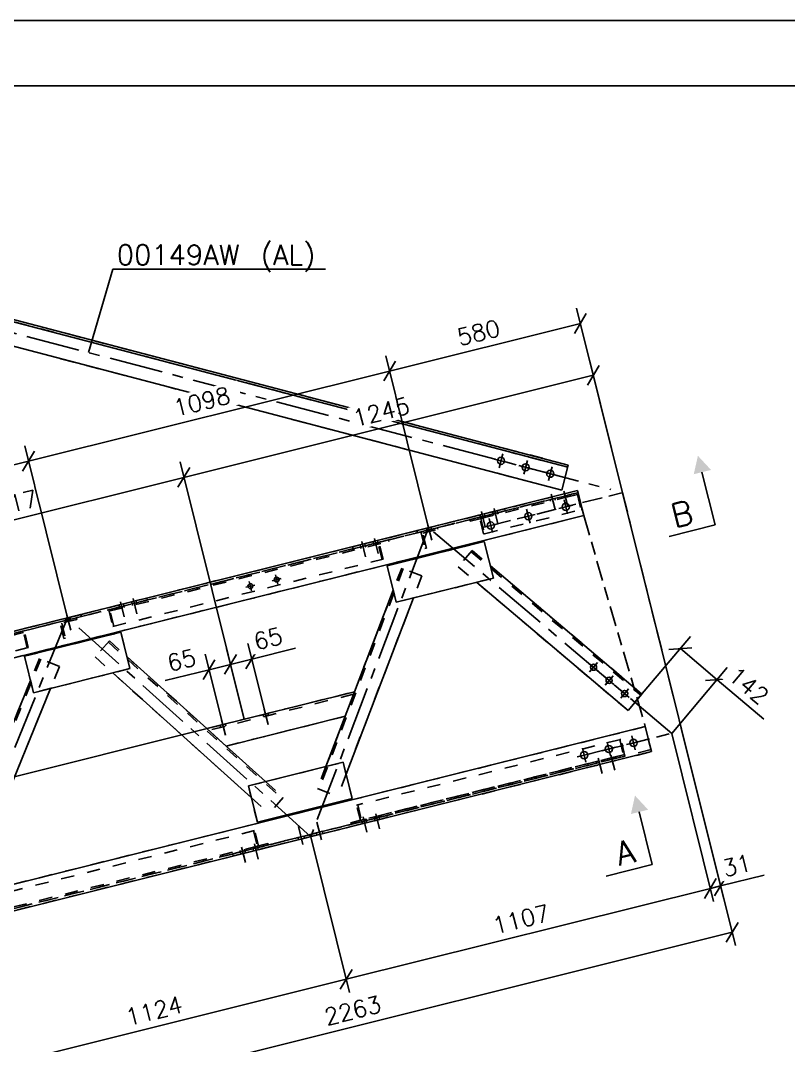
# Model space of a CAD drawing. Header units: millimetres. Extents: x 505 to 1346, y 20403 to 20997.
# Drawn here: x 1045.9 to 1159.2, y 20845.7 to 20996.8 of the extents above; entities that cross this region are included whole.
import ezdxf

# ---------------------------------------------------------------- set-up
doc = ezdxf.new("R2010")
doc.units = ezdxf.units.MM
for name, pattern in [('CENTER', [12.7, 7.9375, -1.5875, 1.5875, -1.5875]), ('DXK_LINE_DOT2', [3.9198, 1.9599, -1.9599]), ('DXK_LINE_DOT6', [6.9771, 2.979, -1.0191, 1.9599, -1.0191])]:
    doc.linetypes.add(name, pattern=pattern)
doc.styles.add('RomanS', font='ROMANS__.TTF', dxfattribs={"height": 0.2})

# ---------------------------------------------------------------- blocks, each defined once
blk = doc.blocks.new('Unknown-110200292-1058')
at = {"color": 5, "linetype": 'Continuous'}
blk.add_line((1346.07, 20996.85), (505.07, 20996.85), dxfattribs=at)
blk = doc.blocks.new('FORMATO_DET_A1-110200292-76346')
at = {"color": 2, "linetype": 'Continuous', "true_color": 0xffff00}
blk.add_line((505.07, 20996.85), (1346.07, 20996.85), dxfattribs=at)
at = {"color": 1, "linetype": 'Continuous', "true_color": 0xff0000}
blk.add_line((529.8, 20987.23), (1336.45, 20987.23), dxfattribs=at)
blk = doc.blocks.new('Part-110200292-1376 - 1090')
at = {"color": 7, "linetype": 'CENTER'}
blk.add_line((1052.88, 20908.77), (1034.19, 20862.89), dxfattribs=at)
at = {"color": 7, "linetype": 'DXK_LINE_DOT2'}
for p, q in [((1048.94, 20902.69), (1036.84, 20872.98)), ((1048.72, 20902.78), (1047.4, 20899.54)), ((1051.66, 20901.58), (1048.72, 20902.78)), ((1051.66, 20901.58), (1050.34, 20898.34)), ((1037.95, 20876.31), (1036.63, 20873.07)), ((1040.89, 20875.12), (1039.57, 20871.87)), ((1036.63, 20873.07), (1039.57, 20871.87))]:
    blk.add_line(p, q, dxfattribs=at)
at = {"color": 3, "linetype": 'Continuous'}
for p, q in [((1047.4, 20899.54), (1037.95, 20876.31)), ((1050.34, 20898.34), (1040.89, 20875.12))]:
    blk.add_line(p, q, dxfattribs=at)
blk = doc.blocks.new('Bolt-110200292-2469 - 1090')
at = {"color": 3, "linetype": 'Continuous'}
for p, q in [((1052.54, 20908.69), (1052.61, 20908.38)), ((1052.54, 20908.69), (1052.61, 20908.38)), ((1052.61, 20908.38), (1052.67, 20908.15)), ((1052.61, 20908.38), (1052.67, 20908.15)), ((1052.78, 20909.17), (1053.34, 20906.92)), ((1052.78, 20909.17), (1053.34, 20906.92)), ((1053.22, 20908.85), (1053.29, 20908.55)), ((1053.22, 20908.85), (1053.29, 20908.55)), ((1053.29, 20908.55), (1053.35, 20908.32)), ((1053.29, 20908.55), (1053.35, 20908.32))]:
    blk.add_line(p, q, dxfattribs=at)
blk = doc.blocks.new('Part-110200292-1377 - 1090')
at = {"color": 7, "linetype": 'CENTER'}
blk.add_line((1088.74, 20876.49), (1052.88, 20908.77), dxfattribs=at)
at = {"color": 7, "linetype": 'DXK_LINE_DOT2'}
for p, q in [((1059.05, 20905.35), (1056.92, 20902.99)), ((1058.89, 20905.18), (1084.54, 20882.09)), ((1059.05, 20905.35), (1061.65, 20903.01)), ((1056.92, 20902.99), (1059.54, 20900.63)), ((1073.41, 20892.43), (1076.26, 20889.86)), ((1082.09, 20884.61), (1084.69, 20882.27)), ((1079.97, 20882.25), (1082.57, 20879.91)), ((1084.69, 20882.27), (1082.57, 20879.91))]:
    blk.add_line(p, q, dxfattribs=at)
at = {"color": 3, "linetype": 'Continuous'}
for p, q in [((1061.65, 20903.01), (1073.41, 20892.43)), ((1059.54, 20900.63), (1079.97, 20882.25)), ((1076.26, 20889.86), (1082.09, 20884.61))]:
    blk.add_line(p, q, dxfattribs=at)
blk = doc.blocks.new('Part-110200292-1354 - 1090')
at = {"color": 3, "linetype": 'Continuous'}
for p, q in [((1128.1, 20927.52), (1028.23, 20902.62)), ((1129.02, 20923.83), (1128.1, 20927.52)), ((1029.15, 20898.93), (1129.02, 20923.83))]:
    blk.add_line(p, q, dxfattribs=at)
at = {"color": 7, "linetype": 'DXK_LINE_DOT2'}
for p, q in [((1028.3, 20902.32), (1128.17, 20927.22)), ((1028.23, 20902.62), (1029.15, 20898.93)), ((1029.37, 20902.58), (1029.3, 20902.89))]:
    blk.add_line(p, q, dxfattribs=at)
blk = doc.blocks.new('Part-110200292-1378 - 1090')
at = {"color": 7, "linetype": 'CENTER'}
blk.add_line((1106.14, 20922.05), (1088.74, 20876.49), dxfattribs=at)
at = {"color": 7, "linetype": 'DXK_LINE_DOT2'}
for p, q in [((1102.39, 20916.02), (1089.96, 20883.49)), ((1102.17, 20916.1), (1100.92, 20912.83)), ((1105.14, 20914.97), (1102.17, 20916.1)), ((1105.14, 20914.97), (1103.89, 20911.69)), ((1095.2, 20897.86), (1093.82, 20894.24)), ((1090.99, 20886.83), (1089.74, 20883.57)), ((1093.96, 20885.71), (1092.71, 20882.44)), ((1089.74, 20883.57), (1092.71, 20882.44))]:
    blk.add_line(p, q, dxfattribs=at)
at = {"color": 3, "linetype": 'Continuous'}
for p, q in [((1100.92, 20912.83), (1095.2, 20897.86)), ((1103.89, 20911.69), (1093.96, 20885.71)), ((1093.82, 20894.24), (1090.99, 20886.83))]:
    blk.add_line(p, q, dxfattribs=at)
blk = doc.blocks.new('Bolt-110200292-2466 - 1090')
at = {"color": 3, "linetype": 'Continuous'}
for p, q in [((1115.81, 20924.88), (1116.37, 20922.64)), ((1116.24, 20924.57), (1116.32, 20924.26)), ((1113.7, 20923.93), (1113.77, 20923.63)), ((1113.77, 20923.63), (1113.83, 20923.4)), ((1113.94, 20924.42), (1114.5, 20922.17)), ((1114.38, 20924.1), (1114.45, 20923.8)), ((1114.45, 20923.8), (1114.51, 20923.57)), ((1115.56, 20924.4), (1115.64, 20924.09)), ((1115.64, 20924.09), (1115.7, 20923.87)), ((1116.32, 20924.26), (1116.38, 20924.03))]:
    blk.add_line(p, q, dxfattribs=at)
blk = doc.blocks.new('Bolt-110200292-2462 - 1090')
at = {"color": 3, "linetype": 'Continuous'}
for p, q in [((1115.81, 20924.88), (1116.37, 20922.63)), ((1116.24, 20924.57), (1116.32, 20924.26)), ((1113.7, 20923.93), (1113.77, 20923.62)), ((1113.77, 20923.63), (1113.83, 20923.4)), ((1113.94, 20924.41), (1114.5, 20922.17)), ((1114.38, 20924.1), (1114.45, 20923.79)), ((1114.45, 20923.8), (1114.51, 20923.57)), ((1115.57, 20924.4), (1115.64, 20924.09)), ((1115.64, 20924.09), (1115.7, 20923.87)), ((1116.32, 20924.26), (1116.38, 20924.03))]:
    blk.add_line(p, q, dxfattribs=at)
blk = doc.blocks.new('Part-110200292-5611 - 1090')
at = {"color": 7, "linetype": 'DXK_LINE_DOT2'}
for p, q in [((1054.84, 20909.26), (1040.66, 20905.72)), ((1054.84, 20909.26), (1040.66, 20905.72)), ((1040.73, 20905.42), (1054.92, 20908.95)), ((1054.92, 20908.95), (1040.73, 20905.42)), ((1054.92, 20908.95), (1054.84, 20909.26)), ((1054.92, 20908.95), (1054.92, 20908.95)), ((1040.66, 20905.72), (1040.73, 20905.42)), ((1040.73, 20905.42), (1040.73, 20905.42))]:
    blk.add_line(p, q, dxfattribs=at)
blk = doc.blocks.new('Bolt-110200292-5612 - 1090')
at = {"color": 3, "linetype": 'Continuous'}
for p, q in [((1052.54, 20908.69), (1052.61, 20908.38)), ((1052.54, 20908.69), (1052.61, 20908.38)), ((1052.61, 20908.38), (1052.67, 20908.15)), ((1052.61, 20908.38), (1052.67, 20908.15)), ((1052.78, 20909.17), (1053.34, 20906.92)), ((1052.78, 20909.17), (1053.34, 20906.92)), ((1053.22, 20908.85), (1053.29, 20908.55)), ((1053.22, 20908.85), (1053.29, 20908.55)), ((1053.29, 20908.55), (1053.35, 20908.32)), ((1053.29, 20908.55), (1053.35, 20908.32))]:
    blk.add_line(p, q, dxfattribs=at)
blk = doc.blocks.new('Part-110200292-1379 - 1090')
at = {"color": 7, "linetype": 'CENTER'}
blk.add_line((1141.99, 20891.72), (1106.14, 20922.05), dxfattribs=at)
at = {"color": 7, "linetype": 'DXK_LINE_DOT2'}
for p, q in [((1112.56, 20918.69), (1110.51, 20916.27)), ((1112.41, 20918.51), (1137.45, 20897.34)), ((1112.56, 20918.69), (1115.24, 20916.43)), ((1110.51, 20916.27), (1113.19, 20914.01))]:
    blk.add_line(p, q, dxfattribs=at)
at = {"color": 3, "linetype": 'Continuous'}
for p, q in [((1115.24, 20916.43), (1137.6, 20897.52)), ((1113.19, 20914.01), (1135.55, 20895.09)), ((1137.6, 20897.52), (1135.55, 20895.09))]:
    blk.add_line(p, q, dxfattribs=at)
blk = doc.blocks.new('Bolt-110200292-2336 - 1090')
at = {"color": 3, "linetype": 'Continuous'}
for p, q in [((1126.12, 20926.15), (1126.29, 20925.47)), ((1120.59, 20924.77), (1120.76, 20924.09)), ((1125.36, 20924.88), (1126.03, 20925.05)), ((1126.63, 20924.11), (1126.46, 20924.79)), ((1127.39, 20925.39), (1126.71, 20925.22)), ((1115.06, 20923.39), (1115.23, 20922.71)), ((1119.82, 20923.5), (1120.5, 20923.67)), ((1121.1, 20922.73), (1120.93, 20923.41)), ((1121.86, 20924.01), (1121.18, 20923.84)), ((1114.29, 20922.12), (1114.97, 20922.29)), ((1115.57, 20921.35), (1115.4, 20922.03)), ((1116.33, 20922.63), (1115.65, 20922.46))]:
    blk.add_line(p, q, dxfattribs=at)
blk = doc.blocks.new('Part-110200292-2467 - 1090')
at = {"color": 7, "linetype": 'DXK_LINE_DOT2'}
for p, q in [((1040.66, 20905.72), (1064.55, 20911.68)), ((1064.55, 20911.68), (1040.66, 20905.72)), ((1040.73, 20905.42), (1064.62, 20911.37)), ((1040.73, 20905.42), (1064.62, 20911.37)), ((1064.55, 20911.68), (1064.55, 20911.68)), ((1064.55, 20911.68), (1064.62, 20911.37)), ((1040.66, 20905.72), (1040.66, 20905.72)), ((1040.66, 20905.72), (1040.73, 20905.42))]:
    blk.add_line(p, q, dxfattribs=at)
blk = doc.blocks.new('Part-110200292-1394 - 1090')
at = {"color": 7, "linetype": 'DXK_LINE_DOT2'}
for p, q in [((1080.47, 20877.38), (1039.67, 20867.2)), ((1080.32, 20877.34), (1080.94, 20874.88)), ((1081.02, 20875.14), (1080.47, 20877.38)), ((1080.94, 20874.88), (1040.29, 20864.74)), ((1081.02, 20875.14), (1040.37, 20865)), ((1080.94, 20874.88), (1082.49, 20875.27)), ((1082.49, 20875.27), (1080.94, 20874.88)), ((1082.43, 20875.49), (1081.02, 20875.14)), ((1082.43, 20875.49), (1081.02, 20875.14)), ((1082.49, 20875.27), (1082.43, 20875.49)), ((1040.29, 20864.74), (1039.67, 20867.2)), ((1040.37, 20865), (1039.82, 20867.24)), ((1041.84, 20865.13), (1040.29, 20864.74)), ((1040.37, 20865), (1041.78, 20865.35)), ((1041.78, 20865.35), (1041.84, 20865.13))]:
    blk.add_line(p, q, dxfattribs=at)
blk = doc.blocks.new('Part-110200292-1395 - 1090')
at = {"color": 7, "linetype": 'DXK_LINE_DOT2'}
for p, q in [((1134.48, 20890.84), (1095.67, 20881.17)), ((1134.48, 20890.84), (1134.33, 20890.8)), ((1134.33, 20890.8), (1134.89, 20888.56)), ((1135.09, 20888.37), (1134.48, 20890.84)), ((1133.47, 20888.21), (1094.66, 20878.54)), ((1134.89, 20888.56), (1096.08, 20878.9)), ((1135.09, 20888.37), (1096.28, 20878.7)), ((1134.89, 20888.56), (1133.47, 20888.21)), ((1133.47, 20888.21), (1133.53, 20887.98)), ((1133.53, 20887.98), (1135.09, 20888.37)), ((1133.53, 20887.98), (1094.72, 20878.32)), ((1095.67, 20881.17), (1095.52, 20881.13)), ((1095.52, 20881.13), (1095.67, 20881.17)), ((1096.08, 20878.9), (1095.52, 20881.13)), ((1095.67, 20881.17), (1096.28, 20878.7)), ((1094.66, 20878.54), (1096.08, 20878.9)), ((1094.72, 20878.32), (1094.66, 20878.54)), ((1094.72, 20878.32), (1096.28, 20878.7))]:
    blk.add_line(p, q, dxfattribs=at)
blk = doc.blocks.new('Bolt-110200292-2362 - 1090')
at = {"color": 3, "linetype": 'Continuous'}
for p, q in [((1115.81, 20932.18), (1116.48, 20932)), ((1117.09, 20932.93), (1116.91, 20932.25)), ((1116.56, 20930.9), (1116.73, 20931.58)), ((1117.84, 20931.65), (1117.16, 20931.83)), ((1119.44, 20931.23), (1120.11, 20931.05)), ((1120.19, 20929.95), (1120.36, 20930.63)), ((1120.72, 20931.98), (1120.54, 20931.3)), ((1121.47, 20930.7), (1120.79, 20930.88)), ((1124.35, 20931.03), (1124.17, 20930.35)), ((1123.06, 20930.28), (1123.74, 20930.1)), ((1123.81, 20929), (1123.99, 20929.67)), ((1125.09, 20929.75), (1124.42, 20929.92))]:
    blk.add_line(p, q, dxfattribs=at)
blk = doc.blocks.new('Part-110200292-1406 - 1090')
at = {"color": 7, "linetype": 'DXK_LINE_DOT2'}
for p, q in [((1051.72, 20908.16), (1054.19, 20908.77)), ((1052.34, 20905.69), (1051.72, 20908.16)), ((1054.24, 20908.54), (1052.01, 20907.99)), ((1052.01, 20907.99), (1052.56, 20905.75)), ((1054.19, 20908.77), (1054.24, 20908.54)), ((1052.56, 20905.75), (1052.34, 20905.69))]:
    blk.add_line(p, q, dxfattribs=at)
blk = doc.blocks.new('Part-110200292-1407 - 1090')
at = {"color": 7, "linetype": 'DXK_LINE_DOT2'}
for p, q in [((1107.45, 20922.05), (1104.99, 20921.43)), ((1104.99, 20921.43), (1105.6, 20918.97)), ((1105.27, 20921.26), (1107.51, 20921.82)), ((1107.51, 20921.82), (1107.45, 20922.05)), ((1105.83, 20919.03), (1105.27, 20921.26)), ((1105.6, 20918.97), (1105.83, 20919.03))]:
    blk.add_line(p, q, dxfattribs=at)
blk = doc.blocks.new('Part-110200292-2100 - 1090')
at = {"color": 7, "linetype": 'DXK_LINE_DOT2'}
for p, q in [((1128.1, 20927.52), (1028.23, 20902.62)), ((1129.02, 20923.83), (1128.1, 20927.52)), ((1029.15, 20898.93), (1129.02, 20923.83)), ((1028.23, 20902.62), (1029.15, 20898.93)), ((1028.3, 20902.32), (1028.3, 20902.32)), ((1029.15, 20898.93), (1029.15, 20898.93))]:
    blk.add_line(p, q, dxfattribs=at)
blk = doc.blocks.new('Bolt-110200292-76302 - 1090')
at = {"color": 3, "linetype": 'Continuous'}
for p, q in [((1087.59, 20875.32), (1086.93, 20877.97)), ((1090.31, 20876), (1089.65, 20878.65)), ((1086.95, 20876.04), (1086.87, 20876.35)), ((1087.82, 20876.26), (1087.74, 20876.57)), ((1089.66, 20876.72), (1089.59, 20877.03)), ((1090.54, 20876.94), (1090.46, 20877.24))]:
    blk.add_line(p, q, dxfattribs=at)
blk = doc.blocks.new('Part-110200292-1418 - 1090')
at = {"color": 7, "linetype": 'DXK_LINE_DOT2'}
for p, q in [((1100.23, 20920.25), (1058.94, 20909.96)), ((1059.14, 20909.77), (1100.28, 20920.02)), ((1100.23, 20920.25), (1100.28, 20920.02)), ((1099.27, 20917.39), (1098.65, 20919.86)), ((1099.41, 20917.43), (1098.86, 20919.67)), ((1059.56, 20907.49), (1099.41, 20917.43)), ((1058.94, 20909.96), (1059.56, 20907.49)), ((1059.7, 20907.53), (1059.14, 20909.77)), ((1060.57, 20910.12), (1060.51, 20910.35))]:
    blk.add_line(p, q, dxfattribs=at)
blk = doc.blocks.new('Part-110200292-1423 - 1090')
at = {"color": 7, "linetype": 'CENTER'}
blk.add_line((1010, 20959.92), (1133.03, 20927.67), dxfattribs=at)
at = {"color": 3, "linetype": 'Continuous'}
for p, q in [((1016.74, 20959.8), (1126.65, 20930.98)), ((1016.81, 20960.1), (1126.73, 20931.29)), ((1015.85, 20956.42), (1125.79, 20927.59)), ((1126.73, 20931.29), (1125.79, 20927.59))]:
    blk.add_line(p, q, dxfattribs=at)
blk = doc.blocks.new('Part-110200292-2359 - 1090')
at = {"color": 7, "linetype": 'DXK_LINE_DOT2'}
for p, q in [((1015.85, 20956.42), (1016.81, 20960.1)), ((1126.65, 20930.98), (1016.74, 20959.8)), ((1126.73, 20931.29), (1016.81, 20960.1)), ((1125.79, 20927.59), (1015.85, 20956.42)), ((1125.79, 20927.59), (1126.73, 20931.29))]:
    blk.add_line(p, q, dxfattribs=at)
blk = doc.blocks.new('Part-110200292-1852 - 1090')
at = {"color": 7, "linetype": 'DXK_LINE_DOT2'}
for p, q in [((1044.95, 20906.47), (1029.27, 20902.56)), ((1046.38, 20906.58), (1029.33, 20902.33)), ((1046.46, 20906.85), (1044.95, 20906.47)), ((1046.46, 20906.85), (1044.95, 20906.47)), ((1045, 20906.24), (1044.95, 20906.47)), ((1046.93, 20904.35), (1046.38, 20906.58)), ((1047.07, 20904.38), (1046.46, 20906.85)), ((1047.07, 20904.38), (1031.26, 20900.44)), ((1030.79, 20902.94), (1029.27, 20902.56)), ((1029.27, 20902.56), (1029.33, 20902.33)), ((1031.26, 20900.44), (1030.7, 20902.67)), ((1031.4, 20900.47), (1030.79, 20902.94))]:
    blk.add_line(p, q, dxfattribs=at)
blk = doc.blocks.new('Part-110200292-9088 - 1090')
at = {"color": 7, "linetype": 'DXK_LINE_DOT2'}
for p, q in [((1073.41, 20892.43), (1095.2, 20897.86)), ((1076.26, 20889.86), (1093.82, 20894.24)), ((1076.26, 20889.86), (1073.41, 20892.43))]:
    blk.add_line(p, q, dxfattribs=at)
blk = doc.blocks.new('Bolt-110200292-1914 - 1090')
at = {"color": 3, "linetype": 'Continuous'}
for p, q in [((1133.03, 20888.52), (1133.59, 20886.28)), ((1133.47, 20888.21), (1133.53, 20887.98)), ((1130.92, 20887.58), (1130.97, 20887.35)), ((1131.16, 20888.06), (1131.72, 20885.81)), ((1131.6, 20887.74), (1131.65, 20887.52)), ((1132.79, 20888.04), (1132.85, 20887.81))]:
    blk.add_line(p, q, dxfattribs=at)
blk = doc.blocks.new('Bolt-110200292-1912 - 1090')
at = {"color": 3, "linetype": 'Continuous'}
for p, q in [((1129.78, 20902.05), (1131.15, 20900.89)), ((1131.05, 20902.16), (1129.89, 20900.79)), ((1132.07, 20900.12), (1133.44, 20898.95)), ((1133.34, 20900.22), (1132.18, 20898.85)), ((1134.36, 20898.18), (1135.74, 20897.02)), ((1135.63, 20898.29), (1134.47, 20896.91))]:
    blk.add_line(p, q, dxfattribs=at)
for centre in [(1130.47, 20901.47), (1132.76, 20899.54), (1135.05, 20897.6)]:
    blk.add_circle(centre, 0.45, dxfattribs=at)
blk = doc.blocks.new('Part-110200292-1816 - 1090')
at = {"color": 3, "linetype": 'Continuous'}
for p, q in [((1138.1, 20892.72), (1036.98, 20867.51)), ((1139.02, 20889.03), (1138.1, 20892.72)), ((1139.02, 20889.03), (1037.9, 20863.81))]:
    blk.add_line(p, q, dxfattribs=at)
at = {"color": 7, "linetype": 'DXK_LINE_DOT2'}
for p, q in [((1138.95, 20889.33), (1037.83, 20864.12)), ((1037.9, 20863.81), (1036.98, 20867.51)), ((1038.97, 20864.08), (1038.9, 20864.39))]:
    blk.add_line(p, q, dxfattribs=at)
blk = doc.blocks.new('Part-110200292-1850 - 1090')
at = {"color": 7, "linetype": 'DXK_LINE_DOT2'}
for p, q in [((1113.69, 20923.36), (1128.08, 20926.95)), ((1113.78, 20923.63), (1128.17, 20927.22)), ((1126.6, 20926.83), (1128.17, 20927.22)), ((1126.6, 20926.83), (1126.66, 20926.6)), ((1126.66, 20926.6), (1128.08, 20926.95)), ((1128.08, 20926.95), (1128.64, 20924.72)), ((1128.79, 20924.75), (1128.17, 20927.22)), ((1114.39, 20921.16), (1128.79, 20924.75)), ((1128.64, 20924.72), (1128.79, 20924.75)), ((1112.21, 20923.24), (1113.78, 20923.63)), ((1112.21, 20923.24), (1113.78, 20923.63)), ((1112.26, 20923.01), (1112.21, 20923.24)), ((1113.69, 20923.36), (1112.26, 20923.01)), ((1112.26, 20923.01), (1113.69, 20923.36)), ((1114.25, 20921.13), (1113.69, 20923.36)), ((1113.78, 20923.63), (1114.39, 20921.16)), ((1114.39, 20921.16), (1114.25, 20921.13)), ((1114.25, 20921.13), (1114.39, 20921.16))]:
    blk.add_line(p, q, dxfattribs=at)
blk = doc.blocks.new('Part-110200292-1903 - 1090')
at = {"color": 3, "linetype": 'Continuous'}
for p, q in [((1060.74, 20906.65), (1046.51, 20903.1)), ((1060.74, 20906.65), (1062.08, 20901.27)), ((1047.86, 20897.72), (1046.51, 20903.1)), ((1062.08, 20901.27), (1047.86, 20897.72))]:
    blk.add_line(p, q, dxfattribs=at)
blk = doc.blocks.new('Part-110200292-1904 - 1090')
at = {"color": 3, "linetype": 'Continuous'}
for p, q in [((1079.54, 20883.97), (1093.52, 20887.46)), ((1093.52, 20887.46), (1094.86, 20882.1)), ((1080.88, 20878.61), (1079.54, 20883.97)), ((1094.86, 20882.1), (1080.88, 20878.61))]:
    blk.add_line(p, q, dxfattribs=at)
blk = doc.blocks.new('Bolt-110200292-1908 - 1090')
at = {"color": 3, "linetype": 'Continuous'}
for p, q in [((1136.11, 20891.34), (1136.62, 20889.31)), ((1131.7, 20889.16), (1133.74, 20889.67)), ((1132.47, 20890.44), (1132.98, 20888.4)), ((1135.34, 20890.07), (1137.38, 20890.58)), ((1128.07, 20888.26), (1130.1, 20888.76)), ((1128.83, 20889.53), (1129.34, 20887.49))]:
    blk.add_line(p, q, dxfattribs=at)
for centre in [(1132.72, 20889.42), (1136.36, 20890.32), (1129.08, 20888.51)]:
    blk.add_circle(centre, 0.525, dxfattribs=at)
blk = doc.blocks.new('Part-110200292-1921 - 1090')
at = {"color": 3, "linetype": 'Continuous'}
for p, q in [((1114.34, 20920.01), (1100.02, 20916.44)), ((1114.34, 20920.01), (1115.69, 20914.63)), ((1101.36, 20911.06), (1100.02, 20916.44)), ((1115.69, 20914.63), (1101.36, 20911.06))]:
    blk.add_line(p, q, dxfattribs=at)
blk = doc.blocks.new('Part-110200292-2121 - 1090')
at = {"color": 7, "linetype": 'DXK_LINE_DOT2'}
for p, q in [((1037.95, 20876.31), (1047.4, 20899.54)), ((1040.89, 20875.12), (1050.34, 20898.34))]:
    blk.add_line(p, q, dxfattribs=at)
blk = doc.blocks.new('Part-110200292-2122 - 1090')
at = {"color": 7, "linetype": 'DXK_LINE_DOT2'}
for p, q in [((1061.65, 20903.01), (1073.41, 20892.43)), ((1059.54, 20900.63), (1079.97, 20882.25)), ((1076.26, 20889.86), (1082.09, 20884.61))]:
    blk.add_line(p, q, dxfattribs=at)
blk = doc.blocks.new('Part-110200292-2123 - 1090')
at = {"color": 7, "linetype": 'DXK_LINE_DOT2'}
for p, q in [((1095.2, 20897.86), (1100.92, 20912.83)), ((1093.96, 20885.71), (1103.89, 20911.69)), ((1090.99, 20886.83), (1093.82, 20894.24))]:
    blk.add_line(p, q, dxfattribs=at)
blk = doc.blocks.new('Part-110200292-2124 - 1090')
at = {"color": 7, "linetype": 'DXK_LINE_DOT2'}
for p, q in [((1137.6, 20897.52), (1115.24, 20916.43)), ((1113.19, 20914.01), (1135.55, 20895.09)), ((1135.55, 20895.09), (1137.6, 20897.52))]:
    blk.add_line(p, q, dxfattribs=at)
blk = doc.blocks.new('Part-110200292-2172 - 1090')
at = {"color": 7, "linetype": 'DXK_LINE_DOT2'}
for p, q in [((1138.1, 20892.72), (1036.98, 20867.51)), ((1139.02, 20889.03), (1138.1, 20892.72)), ((1037.9, 20863.81), (1139.02, 20889.03)), ((1037.83, 20864.12), (1037.9, 20863.81))]:
    blk.add_line(p, q, dxfattribs=at)
blk = doc.blocks.new('Part-110200292-2208 - 1090')
at = {"color": 7, "linetype": 'DXK_LINE_DOT2'}
for p, q in [((1046.51, 20903.1), (1060.74, 20906.65)), ((1060.74, 20906.65), (1062.08, 20901.27)), ((1047.86, 20897.72), (1046.51, 20903.1)), ((1062.08, 20901.27), (1047.86, 20897.72))]:
    blk.add_line(p, q, dxfattribs=at)
blk = doc.blocks.new('Part-110200292-2209 - 1090')
at = {"color": 7, "linetype": 'DXK_LINE_DOT2'}
for p, q in [((1079.54, 20883.97), (1093.52, 20887.46)), ((1093.52, 20887.46), (1094.86, 20882.1)), ((1080.88, 20878.61), (1079.54, 20883.97)), ((1094.86, 20882.1), (1080.88, 20878.61))]:
    blk.add_line(p, q, dxfattribs=at)
blk = doc.blocks.new('Part-110200292-2236 - 1090')
at = {"color": 7, "linetype": 'DXK_LINE_DOT2'}
for p, q in [((1100.02, 20916.44), (1114.34, 20920.01)), ((1114.34, 20920.01), (1115.69, 20914.63)), ((1101.36, 20911.06), (1100.02, 20916.44)), ((1115.69, 20914.63), (1101.36, 20911.06))]:
    blk.add_line(p, q, dxfattribs=at)
blk = doc.blocks.new('Part-110200292-9087 - 1090')
at = {"color": 3, "linetype": 'Continuous'}
for p, q in [((1073.41, 20892.43), (1095.2, 20897.86)), ((1095.2, 20897.86), (1093.82, 20894.24)), ((1093.82, 20894.24), (1076.26, 20889.86)), ((1076.26, 20889.86), (1073.41, 20892.43))]:
    blk.add_line(p, q, dxfattribs=at)
at = {"color": 7, "linetype": 'DXK_LINE_DOT2'}
blk.add_line((1095.07, 20897.5), (1073.69, 20892.17), dxfattribs=at)
blk = doc.blocks.new('Part-110200292-2364 - 1090')
at = {"color": 7, "linetype": 'DXK_LINE_DOT2'}
for p, q in [((1099.95, 20879.62), (1077.24, 20873.96)), ((1077.24, 20873.96), (1099.95, 20879.62)), ((1077.32, 20873.65), (1100.03, 20879.31)), ((1100.03, 20879.31), (1077.32, 20873.65)), ((1099.95, 20879.62), (1099.95, 20879.62)), ((1099.95, 20879.62), (1100.03, 20879.31)), ((1100.03, 20879.31), (1100.03, 20879.31)), ((1100.03, 20879.31), (1100.03, 20879.31)), ((1077.24, 20873.96), (1077.24, 20873.96)), ((1077.24, 20873.96), (1077.32, 20873.65)), ((1077.32, 20873.65), (1077.32, 20873.65)), ((1077.32, 20873.65), (1077.32, 20873.65))]:
    blk.add_line(p, q, dxfattribs=at)
blk = doc.blocks.new('Bolt-110200292-2365 - 1090')
at = {"color": 3, "linetype": 'Continuous'}
for p, q in [((1096.47, 20879.42), (1097.03, 20877.17)), ((1096.91, 20879.1), (1096.96, 20878.87)), ((1098.1, 20879.4), (1098.16, 20879.17)), ((1098.16, 20879.17), (1098.23, 20878.87)), ((1098.34, 20879.88), (1098.9, 20877.64)), ((1098.78, 20879.57), (1098.84, 20879.34)), ((1098.84, 20879.34), (1098.91, 20879.04)), ((1096.23, 20878.93), (1096.28, 20878.71)), ((1096.28, 20878.7), (1096.36, 20878.4)), ((1096.96, 20878.87), (1097.04, 20878.57))]:
    blk.add_line(p, q, dxfattribs=at)
blk = doc.blocks.new('Bolt-110200292-2366 - 1090')
at = {"color": 3, "linetype": 'Continuous'}
for p, q in [((1078.54, 20874.95), (1079.1, 20872.7)), ((1078.98, 20874.63), (1079.04, 20874.4)), ((1080.18, 20874.93), (1080.24, 20874.71)), ((1080.24, 20874.7), (1080.32, 20874.4)), ((1080.43, 20875.42), (1080.99, 20873.17)), ((1080.86, 20875.1), (1080.92, 20874.88)), ((1080.92, 20874.87), (1081, 20874.57)), ((1078.3, 20874.46), (1078.36, 20874.24)), ((1078.36, 20874.23), (1078.43, 20873.93)), ((1079.04, 20874.4), (1079.11, 20874.1))]:
    blk.add_line(p, q, dxfattribs=at)
blk = doc.blocks.new('Bolt-110200292-2458 - 1090')
at = {"color": 3, "linetype": 'Continuous'}
for p, q in [((1124.06, 20926.19), (1124.12, 20925.96)), ((1124.22, 20926.98), (1124.78, 20924.73)), ((1124.74, 20926.36), (1124.79, 20926.13)), ((1125.93, 20926.66), (1125.98, 20926.43)), ((1126.09, 20927.45), (1126.65, 20925.2)), ((1126.61, 20926.83), (1126.66, 20926.6))]:
    blk.add_line(p, q, dxfattribs=at)
blk = doc.blocks.new('Bolt-110200292-2459 - 1090')
at = {"color": 3, "linetype": 'Continuous'}
for p, q in [((1124.06, 20926.19), (1124.12, 20925.96)), ((1124.22, 20926.98), (1124.78, 20924.73)), ((1124.74, 20926.36), (1124.79, 20926.13)), ((1125.93, 20926.66), (1125.98, 20926.43)), ((1126.09, 20927.45), (1126.65, 20925.2)), ((1126.61, 20926.83), (1126.66, 20926.6))]:
    blk.add_line(p, q, dxfattribs=at)
blk = doc.blocks.new('Part-110200292-2460 - 1090')
at = {"color": 7, "linetype": 'DXK_LINE_DOT2'}
for p, q in [((1117.36, 20924.84), (1104.42, 20921.62)), ((1117.44, 20924.54), (1104.5, 20921.31)), ((1117.36, 20924.84), (1117.44, 20924.54)), ((1104.42, 20921.62), (1104.5, 20921.31))]:
    blk.add_line(p, q, dxfattribs=at)
blk = doc.blocks.new('Bolt-110200292-2461 - 1090')
at = {"color": 3, "linetype": 'Continuous'}
for p, q in [((1105.8, 20921.96), (1105.88, 20921.66)), ((1105.8, 20921.96), (1105.88, 20921.66)), ((1105.88, 20921.66), (1105.93, 20921.43)), ((1105.88, 20921.66), (1105.93, 20921.43)), ((1106.04, 20922.44), (1106.6, 20920.2)), ((1106.04, 20922.44), (1106.6, 20920.2)), ((1106.48, 20922.13), (1106.56, 20921.83)), ((1106.48, 20922.13), (1106.56, 20921.83)), ((1106.56, 20921.83), (1106.61, 20921.6)), ((1106.56, 20921.83), (1106.61, 20921.6))]:
    blk.add_line(p, q, dxfattribs=at)
blk = doc.blocks.new('Part-110200292-2463 - 1090')
at = {"color": 7, "linetype": 'DXK_LINE_DOT2'}
for p, q in [((1117.36, 20924.85), (1094.92, 20919.25)), ((1094.92, 20919.25), (1117.36, 20924.85)), ((1095, 20918.95), (1117.44, 20924.54)), ((1117.44, 20924.54), (1095, 20918.95)), ((1117.36, 20924.85), (1117.36, 20924.85)), ((1117.36, 20924.85), (1117.44, 20924.54)), ((1094.92, 20919.25), (1094.92, 20919.25)), ((1094.92, 20919.25), (1095, 20918.95))]:
    blk.add_line(p, q, dxfattribs=at)
blk = doc.blocks.new('Bolt-110200292-2464 - 1090')
at = {"color": 3, "linetype": 'Continuous'}
for p, q in [((1096.28, 20920.01), (1096.84, 20917.77)), ((1097.9, 20920), (1097.98, 20919.69)), ((1098.14, 20920.48), (1098.7, 20918.23)), ((1098.58, 20920.17), (1098.66, 20919.86)), ((1096.04, 20919.53), (1096.11, 20919.22)), ((1096.11, 20919.22), (1096.17, 20919)), ((1096.71, 20919.7), (1096.79, 20919.39)), ((1096.79, 20919.39), (1096.85, 20919.17)), ((1097.98, 20919.69), (1098.04, 20919.46)), ((1098.66, 20919.86), (1098.72, 20919.63))]:
    blk.add_line(p, q, dxfattribs=at)
blk = doc.blocks.new('Bolt-110200292-2465 - 1090')
at = {"color": 3, "linetype": 'Continuous'}
for p, q in [((1105.8, 20921.97), (1105.88, 20921.66)), ((1105.8, 20921.97), (1105.88, 20921.66)), ((1105.88, 20921.66), (1105.93, 20921.43)), ((1105.88, 20921.66), (1105.93, 20921.43)), ((1106.04, 20922.45), (1106.6, 20920.2)), ((1106.04, 20922.45), (1106.6, 20920.2)), ((1106.48, 20922.13), (1106.56, 20921.83)), ((1106.48, 20922.13), (1106.56, 20921.83)), ((1106.56, 20921.83), (1106.61, 20921.6)), ((1106.56, 20921.83), (1106.61, 20921.6))]:
    blk.add_line(p, q, dxfattribs=at)
blk = doc.blocks.new('Bolt-110200292-2470 - 1090')
at = {"color": 3, "linetype": 'Continuous'}
for p, q in [((1060.67, 20911.14), (1061.23, 20908.89)), ((1062.3, 20911.12), (1062.38, 20910.81)), ((1062.54, 20911.6), (1063.1, 20909.36)), ((1062.98, 20911.29), (1063.06, 20910.98)), ((1063.06, 20910.98), (1063.11, 20910.75)), ((1060.43, 20910.65), (1060.51, 20910.35)), ((1060.51, 20910.35), (1060.57, 20910.12)), ((1061.11, 20910.82), (1061.19, 20910.52)), ((1061.19, 20910.52), (1061.24, 20910.29)), ((1062.38, 20910.81), (1062.43, 20910.59))]:
    blk.add_line(p, q, dxfattribs=at)
blk = doc.blocks.new('Bolt-110200292-57323 - 1090')
at = {"color": 3, "linetype": 'Continuous'}
for p, q in [((1115.81, 20932.18), (1117.84, 20931.65)), ((1117.09, 20932.93), (1116.56, 20930.9)), ((1119.44, 20931.23), (1121.47, 20930.7)), ((1120.72, 20931.98), (1120.19, 20929.95)), ((1124.35, 20931.03), (1123.81, 20929)), ((1123.06, 20930.28), (1125.09, 20929.75))]:
    blk.add_line(p, q, dxfattribs=at)
for centre in [(1116.82, 20931.92), (1120.45, 20930.96), (1124.08, 20930.01)]:
    blk.add_circle(centre, 0.525, dxfattribs=at)
blk = doc.blocks.new('Bolt-110200292-57325 - 1090')
at = {"color": 3, "linetype": 'Continuous'}
for p, q in [((1129.78, 20902.05), (1130.24, 20901.67)), ((1131.05, 20902.16), (1130.66, 20901.7)), ((1129.89, 20900.79), (1130.27, 20901.24)), ((1131.15, 20900.89), (1130.7, 20901.28)), ((1132.07, 20900.12), (1132.53, 20899.73)), ((1132.18, 20898.85), (1132.56, 20899.31)), ((1133.34, 20900.22), (1132.95, 20899.77)), ((1133.44, 20898.95), (1132.99, 20899.34)), ((1134.36, 20898.18), (1134.82, 20897.79)), ((1134.47, 20896.91), (1134.85, 20897.37)), ((1135.63, 20898.29), (1135.24, 20897.83)), ((1135.74, 20897.02), (1135.28, 20897.4))]:
    blk.add_line(p, q, dxfattribs=at)
blk = doc.blocks.new('Bolt-110200292-57322 - 1090')
at = {"color": 3, "linetype": 'Continuous'}
for p, q in [((1126.12, 20926.15), (1126.63, 20924.11)), ((1120.59, 20924.77), (1121.1, 20922.73)), ((1125.36, 20924.88), (1127.39, 20925.39)), ((1115.06, 20923.39), (1115.57, 20921.35)), ((1119.82, 20923.5), (1121.86, 20924.01)), ((1114.29, 20922.12), (1116.33, 20922.63))]:
    blk.add_line(p, q, dxfattribs=at)
for centre in [(1126.37, 20925.13), (1120.84, 20923.75), (1115.31, 20922.37)]:
    blk.add_circle(centre, 0.525, dxfattribs=at)
blk = doc.blocks.new('Bolt-110200292-7158 - 1090')
at = {"color": 3, "linetype": 'Continuous'}
for p, q in [((1079.67, 20914.11), (1080.01, 20912.75)), ((1084.4, 20914.57), (1083.04, 20914.23)), ((1083.55, 20915.08), (1083.89, 20913.72)), ((1080.52, 20913.6), (1079.16, 20913.26))]:
    blk.add_line(p, q, dxfattribs=at)
for centre in [(1083.72, 20914.4), (1079.84, 20913.43)]:
    blk.add_circle(centre, 0.35, dxfattribs=at)
blk = doc.blocks.new('Bolt-110200292-56317 - 1090')
at = {"color": 3, "linetype": 'Continuous'}
for p, q in [((1081.71, 20894.5), (1081.79, 20894.19)), ((1081.89, 20895.29), (1082.45, 20893.04)), ((1082.43, 20894.67), (1082.5, 20894.37)), ((1075.4, 20892.92), (1075.48, 20892.61)), ((1075.59, 20893.71), (1076.15, 20891.47)), ((1076.12, 20893.1), (1076.2, 20892.79))]:
    blk.add_line(p, q, dxfattribs=at)
blk = doc.blocks.new('Bolt-110200292-56316 - 1090')
at = {"color": 3, "linetype": 'Continuous'}
for p, q in [((1081.71, 20894.5), (1081.79, 20894.19)), ((1081.89, 20895.29), (1082.45, 20893.04)), ((1082.43, 20894.67), (1082.5, 20894.37)), ((1075.4, 20892.92), (1075.48, 20892.61)), ((1075.59, 20893.71), (1076.15, 20891.47)), ((1076.12, 20893.1), (1076.2, 20892.79))]:
    blk.add_line(p, q, dxfattribs=at)
blk = doc.blocks.new('Bolt-110200292-57324 - 1090')
at = {"color": 3, "linetype": 'Continuous'}
for p, q in [((1136.11, 20891.34), (1136.28, 20890.66)), ((1132.47, 20890.44), (1132.64, 20889.76)), ((1133.74, 20889.67), (1133.06, 20889.5)), ((1135.34, 20890.07), (1136.02, 20890.24)), ((1136.62, 20889.31), (1136.45, 20889.98)), ((1137.38, 20890.58), (1136.7, 20890.41)), ((1128.07, 20888.26), (1128.74, 20888.43)), ((1128.83, 20889.53), (1129, 20888.85)), ((1129.34, 20887.49), (1129.17, 20888.17)), ((1130.1, 20888.76), (1129.42, 20888.59)), ((1131.7, 20889.16), (1132.38, 20889.33)), ((1132.98, 20888.4), (1132.81, 20889.08))]:
    blk.add_line(p, q, dxfattribs=at)
blk = doc.blocks.new('Bolt-110200292-76308 - 1090')
at = {"color": 3, "linetype": 'Continuous'}
for p, q in [((1087.59, 20875.32), (1086.93, 20877.97)), ((1090.31, 20876), (1089.65, 20878.65)), ((1086.95, 20876.04), (1086.87, 20876.35)), ((1087.82, 20876.26), (1087.74, 20876.57)), ((1089.66, 20876.72), (1089.59, 20877.03)), ((1090.54, 20876.94), (1090.46, 20877.24))]:
    blk.add_line(p, q, dxfattribs=at)
blk = doc.blocks.new('Line-110200292-56696 - 1090')
at = {"color": 7, "linetype": 'DXK_LINE_DOT6'}
blk.add_line((1115.31, 20922.37), (1134.74, 20927.22), dxfattribs=at)
blk = doc.blocks.new('Line-110200292-56797 - 1090')
at = {"color": 7, "linetype": 'DXK_LINE_DOT6'}
blk.add_line((1129.08, 20888.51), (1141.99, 20891.73), dxfattribs=at)
blk = doc.blocks.new('Line-110200292-63471 - 1090')
at = {"color": 7, "linetype": 'DXK_LINE_DOT6'}
blk.add_line((1134.74, 20927.22), (1144.73, 20887.16), dxfattribs=at)
blk = doc.blocks.new('Line-110200292-63755 - 1090')
at = {"color": 7, "linetype": 'DXK_LINE_DOT6'}
blk.add_line((1129.02, 20923.83), (1138.1, 20892.72), dxfattribs=at)
blk = doc.blocks.new('StraightDimension-110200292-76228 - 1090')
at = {"color": 7, "linetype": 'Continuous'}
for p, q in [((1134.74, 20927.22), (1151.39, 20860.45)), ((1150.03, 20860.94), (1151.78, 20863.85)), ((1041.14, 20835.03), (1150.91, 20862.39))]:
    blk.add_line(p, q, dxfattribs=at)
at = {"color": 0}
blk.add_wipeout([(1101, 20850.57), (1100.15, 20853.96), (1089.91, 20851.41), (1090.76, 20848.02)], dxfattribs=at)
at = {"color": 3, "style": 'RomanS'}
blk.add_text('2263', height=2.477, rotation=13.9974, dxfattribs=at).set_placement((1091.12, 20848.62))
blk = doc.blocks.new('StraightDimension-110200292-56509 - 1090')
at = {"color": 7, "linetype": 'Continuous'}
for p, q in [((1082.45, 20893.04), (1079.48, 20904.97)), ((1076.02, 20900.45), (1077.77, 20903.36)), ((1078.92, 20893.8), (1076.33, 20904.18)), ((1080.92, 20904.14), (1079.18, 20901.23)), ((1076.9, 20901.9), (1080.05, 20902.69))]:
    blk.add_line(p, q, dxfattribs=at)
at = {"color": 0}
blk.add_wipeout([(1085.93, 20904.77), (1085.09, 20908.17), (1079.48, 20906.77), (1080.33, 20903.37)], dxfattribs=at)
at = {"color": 7, "linetype": 'Continuous'}
blk.add_line((1080.05, 20902.69), (1086.5, 20904.3), dxfattribs=at)
blk.add_line((1080.05, 20902.69), (1086.5, 20904.3), dxfattribs=at)
at = {"color": 3, "style": 'RomanS'}
blk.add_text('65', height=2.477, rotation=14.0031, dxfattribs=at).set_placement((1080.69, 20903.98))
blk = doc.blocks.new('StraightDimension-110200292-63558 - 1090')
at = {"color": 7, "linetype": 'Continuous'}
for p, q in [((1088.74, 20876.49), (1094.47, 20853.52)), ((1034.19, 20862.89), (1039.92, 20839.92)), ((1093.11, 20854), (1094.86, 20856.91)), ((1039.44, 20841.86), (1093.98, 20855.46)), ((1040.31, 20843.31), (1038.56, 20840.4))]:
    blk.add_line(p, q, dxfattribs=at)
at = {"color": 0}
blk.add_wipeout([(1071.68, 20850.51), (1070.84, 20853.91), (1060.6, 20851.36), (1061.45, 20847.96)], dxfattribs=at)
at = {"color": 3, "style": 'RomanS'}
blk.add_text('1124', height=2.477, rotation=13.9974, dxfattribs=at).set_placement((1061.81, 20848.57))
blk = doc.blocks.new('StraightDimension-110200292-57058 - 1090')
at = {"color": 7, "linetype": 'Continuous'}
for p, q in [((1052.88, 20908.77), (1046.55, 20934.14)), ((1046.24, 20930.41), (1047.99, 20933.32)), ((1018.75, 20924.79), (1047.12, 20931.86)), ((1019.62, 20926.25), (1017.88, 20923.34)), ((1024.51, 20901.7), (1018.18, 20927.07))]:
    blk.add_line(p, q, dxfattribs=at)
at = {"color": 0}
blk.add_wipeout([(1036.75, 20929.9), (1035.9, 20933.29), (1027.98, 20931.32), (1028.83, 20927.92)], dxfattribs=at)
at = {"color": 3, "style": 'RomanS'}
blk.add_text('585', height=2.477, rotation=13.9974, dxfattribs=at).set_placement((1029.19, 20928.53))
blk = doc.blocks.new('StraightDimension-110200292-56511 - 1090')
at = {"color": 7, "linetype": 'Continuous'}
for p, q in [((1076.15, 20891.47), (1073.17, 20903.39)), ((1077.77, 20903.36), (1076.02, 20900.45)), ((1078.92, 20893.8), (1076.33, 20904.18)), ((1072.87, 20899.66), (1074.62, 20902.57)), ((1073.74, 20901.11), (1076.9, 20901.9))]:
    blk.add_line(p, q, dxfattribs=at)
at = {"color": 0}
blk.add_wipeout([(1073.17, 20901.59), (1072.33, 20904.99), (1066.72, 20903.59), (1067.57, 20900.19)], dxfattribs=at)
at = {"color": 7, "linetype": 'Continuous'}
blk.add_line((1073.74, 20901.11), (1067.29, 20899.5), dxfattribs=at)
blk.add_line((1073.74, 20901.11), (1067.29, 20899.5), dxfattribs=at)
at = {"color": 3, "style": 'RomanS'}
blk.add_text('65', height=2.477, rotation=14.0031, dxfattribs=at).set_placement((1067.93, 20900.8))
blk = doc.blocks.new('StraightDimension-110200292-56905 - 1090')
at = {"color": 7, "linetype": 'Continuous'}
for p, q in [((1129.55, 20943.08), (1131.3, 20945.99)), ((1134.74, 20927.22), (1129.86, 20946.81)), ((1070.02, 20929.47), (1130.43, 20944.53)), ((1070.9, 20930.93), (1069.15, 20928.02)), ((1078.92, 20893.8), (1069.46, 20931.75))]:
    blk.add_line(p, q, dxfattribs=at)
at = {"color": 0}
blk.add_wipeout([(1105.2, 20938.86), (1104.35, 20942.25), (1094.11, 20939.7), (1094.96, 20936.31)], dxfattribs=at)
at = {"color": 3, "style": 'RomanS'}
blk.add_text('1245', height=2.477, rotation=13.9974, dxfattribs=at).set_placement((1095.33, 20936.91))
blk = doc.blocks.new('StraightDimension-110200292-56906 - 1090')
at = {"color": 7, "linetype": 'Continuous'}
for p, q in [((1069.15, 20928.02), (1070.9, 20930.93)), ((1078.92, 20893.8), (1069.46, 20931.75)), ((1020.66, 20917.16), (1070.02, 20929.47)), ((1021.54, 20918.62), (1019.79, 20915.71)), ((1021.71, 20912.95), (1020.09, 20919.44))]:
    blk.add_line(p, q, dxfattribs=at)
at = {"color": 0}
blk.add_wipeout([(1050.32, 20925.18), (1049.47, 20928.57), (1039.23, 20926.02), (1040.08, 20922.62)], dxfattribs=at)
at = {"color": 3, "style": 'RomanS'}
blk.add_text('1017', height=2.477, rotation=13.9974, dxfattribs=at).set_placement((1040.44, 20923.23))
blk = doc.blocks.new('StraightDimension-110200292-57056 - 1090')
at = {"color": 7, "linetype": 'Continuous'}
for p, q in [((1127.65, 20950.71), (1129.4, 20953.62)), ((1134.74, 20927.22), (1127.96, 20954.44)), ((1100.38, 20945.14), (1128.52, 20952.16)), ((1106.14, 20922.05), (1099.81, 20947.42)), ((1101.26, 20946.6), (1099.51, 20943.69))]:
    blk.add_line(p, q, dxfattribs=at)
at = {"color": 0}
blk.add_wipeout([(1118.27, 20950.22), (1117.42, 20953.62), (1109.5, 20951.64), (1110.35, 20948.25)], dxfattribs=at)
at = {"color": 3, "style": 'RomanS'}
blk.add_text('580', height=2.477, rotation=13.9974, dxfattribs=at).set_placement((1110.71, 20948.85))
blk = doc.blocks.new('StraightDimension-110200292-57057 - 1090')
at = {"color": 7, "linetype": 'Continuous'}
for p, q in [((1106.14, 20922.05), (1099.81, 20947.42)), ((1099.51, 20943.69), (1101.26, 20946.6)), ((1047.12, 20931.86), (1100.38, 20945.14)), ((1052.88, 20908.77), (1046.55, 20934.14)), ((1047.99, 20933.32), (1046.24, 20930.41))]:
    blk.add_line(p, q, dxfattribs=at)
at = {"color": 0}
blk.add_wipeout([(1078.72, 20940.36), (1077.88, 20943.76), (1067.64, 20941.21), (1068.49, 20937.81)], dxfattribs=at)
at = {"color": 3, "style": 'RomanS'}
blk.add_text('1098', height=2.477, rotation=13.9974, dxfattribs=at).set_placement((1068.85, 20938.42))
blk = doc.blocks.new('StraightDimension-110200292-57337 - 1090')
at = {"color": 7, "linetype": 'Continuous'}
blk.add_line((1073.64, 20892.48), (590.2, 20771.95), dxfattribs=at)
blk = doc.blocks.new('StraightDimension-110200292-63556 - 1090')
at = {"color": 7, "linetype": 'Continuous'}
for p, q in [((1141.99, 20891.72), (1148.18, 20866.91)), ((1143.4, 20892.51), (1149.69, 20867.28)), ((1146.82, 20867.39), (1148.57, 20870.3)), ((1150.08, 20870.68), (1148.33, 20867.77)), ((1147.7, 20868.85), (1149.2, 20869.22))]:
    blk.add_line(p, q, dxfattribs=at)
at = {"color": 0}
blk.add_wipeout([(1155.09, 20871.31), (1154.24, 20874.71), (1148.63, 20873.31), (1149.48, 20869.91)], dxfattribs=at)
at = {"color": 7, "linetype": 'Continuous'}
blk.add_line((1149.2, 20869.22), (1155.65, 20870.83), dxfattribs=at)
blk.add_line((1149.2, 20869.22), (1155.65, 20870.83), dxfattribs=at)
at = {"color": 3, "style": 'RomanS'}
blk.add_text('31', height=2.477, rotation=13.9974, dxfattribs=at).set_placement((1149.85, 20870.52))
blk = doc.blocks.new('StraightDimension-110200292-63557 - 1090')
at = {"color": 7, "linetype": 'Continuous'}
for p, q in [((1141.99, 20891.72), (1148.18, 20866.91)), ((1088.74, 20876.49), (1094.47, 20853.52)), ((1146.82, 20867.39), (1148.57, 20870.3)), ((1093.98, 20855.46), (1147.7, 20868.85)), ((1094.86, 20856.91), (1093.11, 20854))]:
    blk.add_line(p, q, dxfattribs=at)
at = {"color": 0}
blk.add_wipeout([(1125.81, 20864.01), (1124.97, 20867.41), (1114.73, 20864.86), (1115.58, 20861.46)], dxfattribs=at)
at = {"color": 3, "style": 'RomanS'}
blk.add_text('1107', height=2.477, rotation=13.9974, dxfattribs=at).set_placement((1115.94, 20862.07))
blk = doc.blocks.new('StraightDimension-110200292-63763 - 1090')
at = {"color": 7, "linetype": 'Continuous'}
for p, q in [((1136.58, 20896.31), (1144.79, 20906.02)), ((1141.58, 20904.08), (1144.96, 20904.36)), ((1143.27, 20904.22), (1148.69, 20899.64)), ((1141.99, 20891.72), (1150.2, 20901.43)), ((1150.38, 20899.78), (1147, 20899.5))]:
    blk.add_line(p, q, dxfattribs=at)
at = {"color": 0}
blk.add_wipeout([(1155.64, 20894.54), (1157.9, 20897.22), (1151.67, 20902.49), (1149.41, 20899.81)], dxfattribs=at)
at = {"color": 7, "linetype": 'Continuous'}
blk.add_line((1148.69, 20899.64), (1155.59, 20893.8), dxfattribs=at)
blk.add_line((1148.69, 20899.64), (1155.59, 20893.8), dxfattribs=at)
at = {"color": 3, "style": 'RomanS'}
blk.add_text('142', height=2.477, rotation=-40.2216, dxfattribs=at).set_placement((1150.11, 20899.87))
blk = doc.blocks.new('Mark-110200292-63989 - 1090')
at = {"color": 0}
for points in [[(1080.47, 20960.8), (1080.47, 20963.8), (1060.14, 20963.8), (1060.14, 20960.8)], [(1090.31, 20960.8), (1090.31, 20963.8), (1081.37, 20963.8), (1081.37, 20960.8)]]:
    blk.add_wipeout(points, dxfattribs=at)
for points in [[(1080.47, 20960.8), (1080.47, 20963.8), (1060.14, 20963.8), (1060.14, 20960.8)], [(1090.31, 20960.8), (1090.31, 20963.8), (1081.37, 20963.8), (1081.37, 20960.8)]]:
    blk.add_wipeout(points, dxfattribs=at)
at = {"color": 7, "linetype": 'Continuous'}
for p, q in [((1055.96, 20947.87), (1059.54, 20960.2)), ((1059.54, 20960.2), (1090.91, 20960.2))]:
    blk.add_line(p, q, dxfattribs=at)
at = {"color": 6, "style": 'RomanS'}
for s, p in [('00149AW', (1060.14, 20960.8)), ('(AL)', (1081.37, 20960.8))]:
    blk.add_text(s, height=2.973, dxfattribs=at).set_placement(p)
blk = doc.blocks.new('SectionMark-110200292-59208 - 1090')
at = {"linetype": 'Continuous'}
blk.add_hatch(color=6, dxfattribs=at).paths.add_polyline_path([(1135.98, 20879.83), (1136.58, 20882.55), (1138.52, 20880.46)])
at = {"color": 0, "linetype": 'Continuous'}
blk.add_wipeout([(1137.18, 20872.91), (1136.34, 20876.31), (1133.41, 20875.58), (1134.26, 20872.18)], dxfattribs=at)
at = {"color": 6, "linetype": 'Continuous'}
for q in [(1137.19, 20880.13), (1132.33, 20870.67)]:
    blk.add_line((1139.12, 20872.37), q, dxfattribs=at)
at = {"color": 6, "linetype": 'Continuous', "style": 'RomanS'}
blk.add_text('A', height=3.47, rotation=13.9974, dxfattribs=at).set_placement((1134.26, 20872.18))
blk = doc.blocks.new('SectionMark-110200292-65656 - 1090')
at = {"linetype": 'Continuous'}
blk.add_hatch(color=6, dxfattribs=at).paths.add_polyline_path([(1145.25, 20929.94), (1145.86, 20932.66), (1147.8, 20930.57)])
at = {"color": 0, "linetype": 'Continuous'}
blk.add_wipeout([(1146.46, 20923.02), (1145.61, 20926.42), (1141.57, 20925.41), (1142.42, 20922.02)], dxfattribs=at)
at = {"color": 6, "linetype": 'Continuous'}
for q in [(1146.46, 20930.24), (1141.6, 20920.78)]:
    blk.add_line((1148.4, 20922.48), q, dxfattribs=at)
at = {"color": 6, "linetype": 'Continuous', "style": 'RomanS'}
blk.add_text('B', height=3.47, rotation=13.9974, dxfattribs=at).set_placement((1142.42, 20922.02))
blk = doc.blocks.new('SectionMark-110200292-71353 - 1090')
at = {"linetype": 'Continuous'}
for points in [[(1006.72, 20981.34), (1009.45, 20980.74), (1007.36, 20978.8)], [(1045.42, 20826.1), (1048.15, 20825.5), (1046.06, 20823.56)]]:
    blk.add_hatch(color=6, dxfattribs=at).paths.add_polyline_path(points)
at = {"color": 0, "linetype": 'Continuous'}
for points in [[(1005.54, 20974.35), (1004.69, 20977.75), (1000.66, 20976.74), (1001.5, 20973.34)], [(1042.55, 20825.9), (1041.7, 20829.3), (1037.66, 20828.29), (1038.51, 20824.9)]]:
    blk.add_wipeout(points, dxfattribs=at)
at = {"color": 6, "linetype": 'Continuous'}
for p, q in [((999.26, 20978.2), (1007.03, 20980.13)), ((999.26, 20978.2), (1000.96, 20971.4)), ((1037.96, 20822.96), (1036.27, 20829.75)), ((1037.96, 20822.96), (1045.72, 20824.89))]:
    blk.add_line(p, q, dxfattribs=at)
at = {"color": 6, "linetype": 'Continuous', "style": 'RomanS'}
for p in [(1001.5, 20973.34), (1038.51, 20824.9)]:
    blk.add_text('C', height=3.47, rotation=13.9974, dxfattribs=at).set_placement(p)

msp = doc.modelspace()

# ---------------------------------------------------------------- block references
for name in ['Unknown-110200292-1058', 'FORMATO_DET_A1-110200292-76346', 'Part-110200292-1423 - 1090', 'Part-110200292-2359 - 1090', 'Bolt-110200292-2362 - 1090', 'Bolt-110200292-57323 - 1090', 'Part-110200292-1354 - 1090', 'Part-110200292-2100 - 1090', 'Part-110200292-1850 - 1090', 'Bolt-110200292-2336 - 1090', 'Bolt-110200292-57322 - 1090', 'Line-110200292-56696 - 1090', 'Bolt-110200292-2458 - 1090', 'Bolt-110200292-2459 - 1090', 'Line-110200292-63471 - 1090', 'Part-110200292-2463 - 1090', 'Part-110200292-2460 - 1090', 'Bolt-110200292-2466 - 1090', 'Bolt-110200292-2462 - 1090', 'Line-110200292-63755 - 1090', 'Part-110200292-1378 - 1090', 'Part-110200292-1407 - 1090', 'Bolt-110200292-2465 - 1090', 'Bolt-110200292-2461 - 1090', 'Part-110200292-1379 - 1090', 'Part-110200292-1418 - 1090', 'Bolt-110200292-2464 - 1090', 'Part-110200292-1921 - 1090', 'Part-110200292-2236 - 1090', 'Part-110200292-2124 - 1090', 'Bolt-110200292-7158 - 1090', 'Part-110200292-2123 - 1090', 'Part-110200292-2467 - 1090', 'Bolt-110200292-2470 - 1090', 'Part-110200292-1376 - 1090', 'Part-110200292-5611 - 1090', 'Part-110200292-1406 - 1090', 'Bolt-110200292-2469 - 1090', 'Bolt-110200292-5612 - 1090', 'Part-110200292-1377 - 1090', 'Part-110200292-1852 - 1090', 'Part-110200292-1903 - 1090', 'Part-110200292-2208 - 1090', 'Part-110200292-2122 - 1090', 'Bolt-110200292-1912 - 1090', 'Bolt-110200292-57325 - 1090', 'Part-110200292-2121 - 1090', 'Part-110200292-9088 - 1090', 'Part-110200292-9087 - 1090', 'Bolt-110200292-56317 - 1090', 'Bolt-110200292-56316 - 1090', 'Part-110200292-1816 - 1090', 'Part-110200292-2172 - 1090', 'Bolt-110200292-1908 - 1090', 'Bolt-110200292-57324 - 1090', 'Line-110200292-56797 - 1090', 'Part-110200292-1395 - 1090', 'Bolt-110200292-1914 - 1090', 'Part-110200292-1904 - 1090', 'Part-110200292-2209 - 1090', 'Part-110200292-2364 - 1090', 'Bolt-110200292-2365 - 1090', 'Bolt-110200292-76302 - 1090', 'Bolt-110200292-76308 - 1090', 'Part-110200292-1394 - 1090', 'Bolt-110200292-2366 - 1090']:
    msp.add_blockref(name, (0, 0))

# ---------------------------------------------------------------- next in the draw order: block references
msp.add_blockref('StraightDimension-110200292-76228 - 1090', (0, 0))

# ---------------------------------------------------------------- next in the draw order: block references
for name in ['StraightDimension-110200292-57058 - 1090', 'StraightDimension-110200292-56509 - 1090', 'StraightDimension-110200292-63556 - 1090', 'StraightDimension-110200292-63558 - 1090']:
    msp.add_blockref(name, (0, 0))

# ---------------------------------------------------------------- next in the draw order: block references
for name in ['StraightDimension-110200292-56511 - 1090', 'StraightDimension-110200292-63557 - 1090']:
    msp.add_blockref(name, (0, 0))

# ---------------------------------------------------------------- next in the draw order: block references
for name in ['StraightDimension-110200292-56905 - 1090', 'StraightDimension-110200292-63763 - 1090', 'StraightDimension-110200292-57337 - 1090']:
    msp.add_blockref(name, (0, 0))

# ---------------------------------------------------------------- next in the draw order: block references
for name in ['StraightDimension-110200292-57056 - 1090', 'StraightDimension-110200292-56906 - 1090', 'SectionMark-110200292-59208 - 1090']:
    msp.add_blockref(name, (0, 0))

# ---------------------------------------------------------------- next in the draw order: block references
msp.add_blockref('StraightDimension-110200292-57057 - 1090', (0, 0))

# ---------------------------------------------------------------- next in the draw order: block references
for name in ['Mark-110200292-63989 - 1090', 'SectionMark-110200292-65656 - 1090']:
    msp.add_blockref(name, (0, 0))

# ---------------------------------------------------------------- next in the draw order: block references
msp.add_blockref('SectionMark-110200292-71353 - 1090', (0, 0))

doc.saveas('drawing.dxf')
